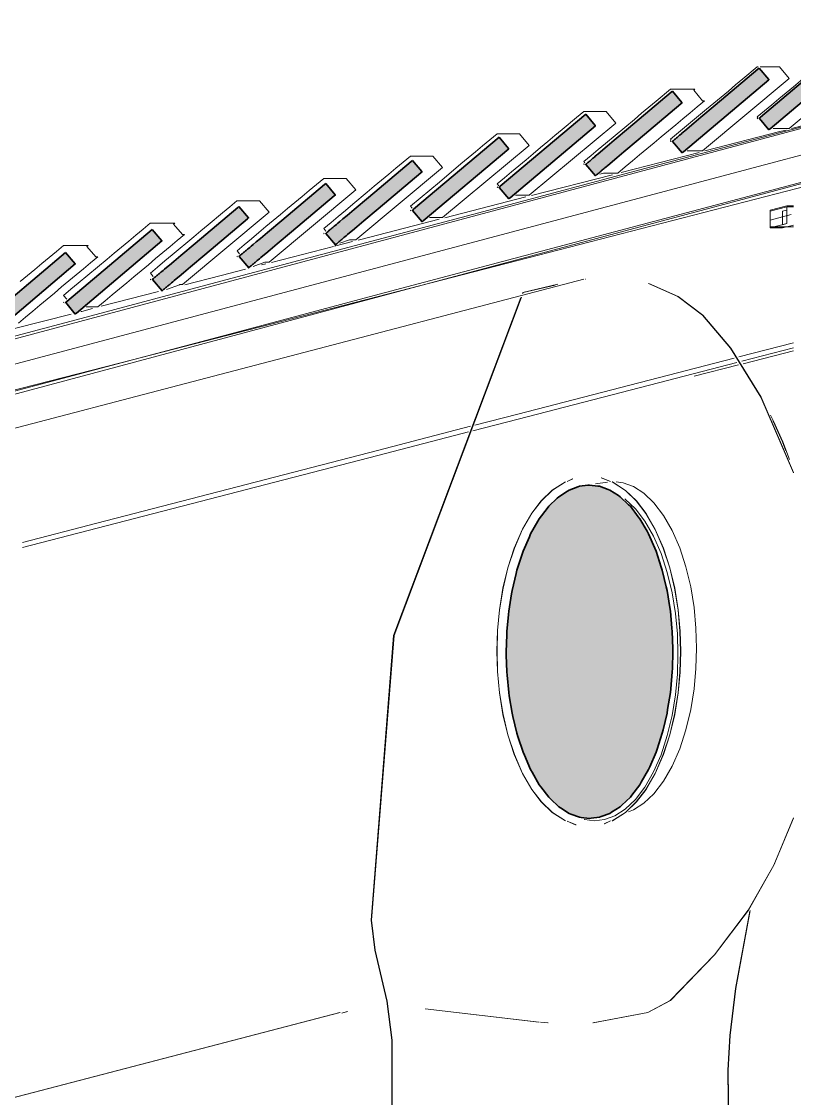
# Model space of a CAD drawing. Header units: millimetres. Extents: x 0 to 135734, y 0 to 59400.
# Drawn here: x 38122 to 39049, y 32858 to 34150 of the extents above; entities that cross this region are included whole.
import ezdxf

# ---------------------------------------------------------------- set-up
doc = ezdxf.new("R2010")
doc.units = ezdxf.units.MM
for name, color, linetype, lineweight in [('01_切断（構造・壁）', 7, 'Continuous', 35), ('03_切断（ガラス）', 5, 'Continuous', 13), ('10_見えがかり', 7, 'Continuous', 13), ('12_見えがかり（ガラス）', 5, 'Continuous', 9)]:
    doc.layers.add(name, color=color, linetype=linetype, lineweight=lineweight)

msp = doc.modelspace()

# ---------------------------------------------------------------- hatches: boundary and pattern name
at = {"layer": '01_切断（構造・壁）'}
for points in [[(39111.1, 34121.3), (39122.5, 34107.7), (39122.7, 34107.5), (39020.2, 34021.1), (39019.5, 34020.5), (39019.4, 34020.5), (39019.3, 34020.4), (39019.3, 34020.4), (39019.2, 34020.3), (39019.2, 34020.3), (39019.1, 34020.2), (39019, 34020.2), (39019, 34020.1), (39018.9, 34020.1), (39018.9, 34020), (39018.8, 34020), (39018.7, 34019.9), (39007.3, 34033.5), (39007.1, 34033.7), (39007.2, 34033.7), (39007.3, 34033.8), (39007.3, 34033.8), (39007.4, 34033.9), (39007.4, 34033.9), (39007.5, 34034), (39007.6, 34034), (39007.6, 34034.1), (39007.7, 34034.1), (39007.7, 34034.2), (39007.8, 34034.2), (39007.9, 34034.3), (39008.6, 34034.9)], [(39007.1, 34093.7), (39018.5, 34080.1), (39018.7, 34079.9), (38916.2, 33993.5), (38915.5, 33992.9), (38915.4, 33992.8), (38915.3, 33992.8), (38915.3, 33992.7), (38915.2, 33992.7), (38915.2, 33992.6), (38915.1, 33992.6), (38915, 33992.5), (38915, 33992.5), (38914.9, 33992.4), (38914.9, 33992.4), (38914.8, 33992.3), (38914.7, 33992.3), (38903.3, 34005.9), (38903.1, 34006.1), (38903.9, 34006.7), (38904.7, 34007.4), (38905.5, 34008), (38906.3, 34008.7), (38907, 34009.3), (38907.8, 34010), (38908.6, 34010.6), (38909.4, 34011.3), (38910.1, 34011.9), (38910.9, 34012.6), (38911.7, 34013.3), (38912.5, 34013.9), (38913.4, 34014.7), (38914.5, 34015.7), (38916, 34016.9), (38917.8, 34018.4), (38920.2, 34020.5), (38923.7, 34023.3), (38928.8, 34027.7), (38937.3, 34034.9), (38954.4, 34049.3), (39005.6, 34092.5)], [(38903.1, 34066), (38914.5, 34052.5), (38914.7, 34052.3), (38913.3, 34051.1), (38862, 34007.9), (38844.9, 33993.5), (38836.4, 33986.3), (38831.3, 33981.9), (38827.8, 33979.1), (38825.4, 33977), (38823.6, 33975.5), (38822.1, 33974.3), (38821, 33973.3), (38820.1, 33972.5), (38819.3, 33971.9), (38818.5, 33971.2), (38817.7, 33970.5), (38817, 33969.9), (38816.2, 33969.2), (38815.4, 33968.6), (38814.6, 33967.9), (38813.9, 33967.3), (38813.1, 33966.6), (38812.3, 33966), (38811.5, 33965.3), (38810.8, 33964.7), (38799.3, 33978.2), (38799.1, 33978.4), (38799.9, 33979.1), (38800.7, 33979.7), (38801.5, 33980.4), (38802.3, 33981), (38803, 33981.7), (38803.8, 33982.3), (38804.6, 33983), (38805.4, 33983.7), (38806.1, 33984.3), (38806.9, 33985), (38807.7, 33985.6), (38808.5, 33986.3), (38809.4, 33987.1), (38810.5, 33988), (38812, 33989.2), (38813.8, 33990.8), (38816.2, 33992.8), (38819.7, 33995.7), (38824.8, 34000), (38833.3, 34007.2), (38850.4, 34021.6), (38901.6, 34064.8)], [(38799.1, 34038.4), (38810.5, 34024.8), (38810.7, 34024.6), (38708.2, 33938.2), (38707.5, 33937.6), (38707.4, 33937.6), (38707.3, 33937.5), (38707.3, 33937.5), (38707.2, 33937.4), (38707.2, 33937.4), (38707.1, 33937.3), (38707, 33937.3), (38707, 33937.2), (38706.9, 33937.2), (38706.9, 33937.1), (38706.8, 33937.1), (38706.8, 33937), (38695.3, 33950.6), (38695.1, 33950.8), (38695.2, 33950.8), (38695.3, 33950.9), (38695.3, 33950.9), (38695.4, 33951), (38695.4, 33951), (38695.5, 33951.1), (38695.6, 33951.1), (38695.6, 33951.2), (38695.7, 33951.2), (38695.7, 33951.3), (38695.8, 33951.3), (38695.9, 33951.4), (38696.6, 33952)], [(38695.1, 34010.8), (38706.5, 33997.2), (38706.7, 33997), (38604.2, 33910.6), (38603.5, 33910), (38603.4, 33909.9), (38603.3, 33909.9), (38603.3, 33909.8), (38603.2, 33909.8), (38603.2, 33909.7), (38603.1, 33909.7), (38603, 33909.6), (38603, 33909.6), (38602.9, 33909.5), (38602.9, 33909.5), (38602.8, 33909.4), (38602.8, 33909.4), (38591.3, 33923), (38591.2, 33923.1), (38591.2, 33923.2), (38591.3, 33923.2), (38591.3, 33923.3), (38591.4, 33923.3), (38591.4, 33923.4), (38591.5, 33923.4), (38591.6, 33923.5), (38591.6, 33923.5), (38591.7, 33923.6), (38591.7, 33923.6), (38591.8, 33923.7), (38591.9, 33923.8), (38592.6, 33924.4)], [(38591.1, 33983.1), (38602.5, 33969.6), (38602.7, 33969.4), (38601.3, 33968.2), (38550, 33925), (38532.9, 33910.6), (38524.4, 33903.4), (38519.3, 33899), (38515.8, 33896.2), (38513.4, 33894.1), (38511.6, 33892.6), (38510.2, 33891.4), (38509, 33890.4), (38508.1, 33889.6), (38507.3, 33889), (38506.5, 33888.3), (38505.7, 33887.6), (38505, 33887), (38504.2, 33886.3), (38503.4, 33885.7), (38502.6, 33885), (38501.9, 33884.4), (38501.1, 33883.7), (38500.3, 33883.1), (38499.5, 33882.4), (38498.8, 33881.7), (38487.3, 33895.3), (38487.2, 33895.5), (38487.9, 33896.2), (38488.7, 33896.8), (38489.5, 33897.5), (38490.3, 33898.1), (38491, 33898.8), (38491.8, 33899.4), (38492.6, 33900.1), (38493.4, 33900.7), (38494.1, 33901.4), (38494.9, 33902.1), (38495.7, 33902.7), (38496.5, 33903.4), (38497.4, 33904.2), (38498.5, 33905.1), (38500, 33906.3), (38501.8, 33907.9), (38504.2, 33909.9), (38507.7, 33912.8), (38512.8, 33917.1), (38521.3, 33924.3), (38538.4, 33938.7), (38589.6, 33981.9)], [(38487.1, 33955.5), (38498.5, 33941.9), (38498.7, 33941.7), (38497.3, 33940.5), (38446, 33897.3), (38428.9, 33882.9), (38420.4, 33875.7), (38415.3, 33871.4), (38411.8, 33868.5), (38409.4, 33866.5), (38407.6, 33864.9), (38406.2, 33863.7), (38405, 33862.8), (38404.1, 33862), (38403.3, 33861.3), (38402.5, 33860.7), (38401.7, 33860), (38401, 33859.4), (38400.2, 33858.7), (38399.4, 33858), (38398.6, 33857.4), (38397.9, 33856.7), (38397.1, 33856.1), (38396.3, 33855.4), (38395.5, 33854.8), (38394.8, 33854.1), (38383.3, 33867.7), (38383.2, 33867.9), (38383.9, 33868.5), (38384.7, 33869.2), (38385.5, 33869.8), (38386.3, 33870.5), (38387, 33871.1), (38387.8, 33871.8), (38388.6, 33872.5), (38389.4, 33873.1), (38390.1, 33873.8), (38390.9, 33874.4), (38391.7, 33875.1), (38392.5, 33875.7), (38393.4, 33876.5), (38394.5, 33877.5), (38396, 33878.7), (38397.8, 33880.2), (38400.2, 33882.3), (38403.7, 33885.2), (38408.8, 33889.5), (38417.3, 33896.7), (38434.4, 33911.1), (38485.6, 33954.3)], [(38383.1, 33927.9), (38394.5, 33914.3), (38394.7, 33914.1), (38393.3, 33912.9), (38342, 33869.7), (38324.9, 33855.3), (38316.4, 33848.1), (38311.3, 33843.8), (38307.8, 33840.9), (38305.4, 33838.8), (38303.6, 33837.3), (38302.2, 33836.1), (38301, 33835.1), (38300.1, 33834.3), (38299.3, 33833.7), (38298.5, 33833), (38297.8, 33832.4), (38297, 33831.7), (38296.2, 33831.1), (38295.4, 33830.4), (38294.6, 33829.8), (38293.9, 33829.1), (38293.1, 33828.4), (38292.3, 33827.8), (38291.5, 33827.1), (38290.8, 33826.5), (38279.3, 33840.1), (38279.2, 33840.2), (38279.9, 33840.9), (38280.7, 33841.5), (38281.5, 33842.2), (38282.3, 33842.9), (38283, 33843.5), (38283.8, 33844.2), (38284.6, 33844.8), (38285.4, 33845.5), (38286.1, 33846.1), (38286.9, 33846.8), (38287.7, 33847.4), (38288.5, 33848.1), (38289.4, 33848.9), (38290.5, 33849.8), (38292, 33851), (38293.8, 33852.6), (38296.2, 33854.6), (38299.7, 33857.5), (38304.8, 33861.8), (38313.3, 33869.1), (38330.4, 33883.5), (38381.6, 33926.6)], [(38279.1, 33900.2), (38290.5, 33886.6), (38290.7, 33886.5), (38188.2, 33800), (38187.5, 33799.4), (38187.4, 33799.4), (38187.3, 33799.3), (38187.3, 33799.3), (38187.2, 33799.2), (38187.2, 33799.2), (38187.1, 33799.1), (38187.1, 33799.1), (38187, 33799), (38186.9, 33799), (38186.9, 33798.9), (38186.8, 33798.9), (38186.8, 33798.8), (38175.3, 33812.4), (38175.2, 33812.6), (38175.2, 33812.7), (38175.3, 33812.7), (38175.3, 33812.8), (38175.4, 33812.8), (38175.5, 33812.9), (38175.5, 33812.9), (38175.6, 33813), (38175.6, 33813), (38175.7, 33813.1), (38175.8, 33813.1), (38175.8, 33813.2), (38175.9, 33813.2), (38176.6, 33813.8)], [(38175.1, 33872.6), (38186.5, 33859), (38186.7, 33858.8), (38084.2, 33772.4), (38083.5, 33771.8), (38083.4, 33771.8), (38083.3, 33771.7), (38083.3, 33771.7), (38083.2, 33771.6), (38083.2, 33771.6), (38083.1, 33771.5), (38083.1, 33771.5), (38083, 33771.4), (38082.9, 33771.4), (38082.9, 33771.3), (38082.8, 33771.3), (38082.8, 33771.2), (38071.3, 33784.8), (38071.2, 33785), (38071.2, 33785), (38071.3, 33785.1), (38071.3, 33785.1), (38071.4, 33785.2), (38071.5, 33785.2), (38071.5, 33785.3), (38071.6, 33785.3), (38071.6, 33785.4), (38071.7, 33785.4), (38071.8, 33785.5), (38071.8, 33785.5), (38071.9, 33785.6), (38072.6, 33786.2)], [(38902.9, 33417.7), (38903.5, 33397.6), (38903.7, 33393.6), (38903, 33373.6), (38902.9, 33369.6), (38901, 33348.9), (38900.6, 33344.8), (38897.3, 33324.1), (38896.6, 33320), (38891.8, 33299.9), (38890.9, 33295.8), (38884.7, 33276.8), (38883.4, 33273), (38875.9, 33255.7), (38874.4, 33252.2), (38865.7, 33237.1), (38864, 33234.1), (38854.5, 33221.7), (38852.6, 33219.2), (38842.5, 33209.6), (38840.5, 33207.7), (38830.1, 33201), (38828.1, 33199.7), (38817.7, 33195.9), (38815.7, 33195.1), (38805.7, 33193.9), (38803.7, 33193.6), (38793.6, 33194.8), (38791.6, 33195.1), (38781.3, 33198.9), (38779.2, 33199.7), (38768.9, 33206.3), (38766.8, 33207.7), (38756.8, 33217.3), (38754.7, 33219.2), (38745.2, 33231.6), (38743.3, 33234.1), (38734.7, 33249.2), (38732.9, 33252.2), (38725.4, 33269.5), (38723.9, 33273), (38717.7, 33292), (38716.4, 33295.8), (38711.6, 33316), (38710.7, 33320), (38707.3, 33340.7), (38706.7, 33344.8), (38704.8, 33365.4), (38704.4, 33369.6), (38703.8, 33389.6), (38703.7, 33393.6), (38704.3, 33413.7), (38704.4, 33417.7), (38706.3, 33438.3), (38706.7, 33442.4), (38710, 33463.1), (38710.7, 33467.2), (38715.5, 33487.4), (38716.4, 33491.4), (38722.6, 33510.5), (38723.9, 33514.3), (38731.4, 33531.6), (38732.9, 33535.1), (38741.6, 33550.1), (38743.3, 33553.1), (38752.8, 33565.6), (38754.7, 33568.1), (38764.8, 33577.7), (38766.8, 33579.6), (38777.2, 33586.3), (38779.2, 33587.6), (38789.6, 33591.4), (38791.6, 33592.2), (38801.6, 33593.4), (38803.7, 33593.6), (38813.7, 33592.4), (38815.7, 33592.2), (38826, 33588.3), (38828.1, 33587.6), (38838.4, 33580.9), (38840.5, 33579.6), (38850.5, 33570), (38852.6, 33568.1), (38862.1, 33555.6), (38864, 33553.1), (38872.6, 33538.1), (38874.4, 33535.1), (38881.9, 33517.7), (38883.4, 33514.3), (38889.6, 33495.2), (38890.9, 33491.4), (38895.7, 33471.3), (38896.6, 33467.2), (38900, 33446.6), (38900.6, 33442.4), (38902.5, 33421.8)]]:
    msp.add_hatch(color=7, dxfattribs=at).paths.add_polyline_path(points)

# ---------------------------------------------------------------- linework, layer by layer
for points in [[(39122.7, 34107.5), (39020.2, 34021.1), (39019.5, 34020.5), (39019.4, 34020.5), (39019.3, 34020.4), (39019.3, 34020.4), (39019.2, 34020.3), (39019.2, 34020.3), (39019.1, 34020.2), (39019, 34020.2), (39019, 34020.1), (39018.9, 34020.1), (39018.9, 34020), (39018.8, 34020), (39018.7, 34019.9), (39007.3, 34033.5), (39007.1, 34033.7), (39007.2, 34033.7), (39007.3, 34033.8), (39007.3, 34033.8), (39007.4, 34033.9), (39007.4, 34033.9), (39007.5, 34034), (39007.6, 34034), (39007.6, 34034.1), (39007.7, 34034.1), (39007.7, 34034.2), (39007.8, 34034.2), (39007.9, 34034.3), (39008.6, 34034.9), (39111.1, 34121.3)], [(39007.1, 34093.7), (39018.5, 34080.1), (39018.7, 34079.9), (38916.2, 33993.5), (38915.5, 33992.9), (38915.4, 33992.8), (38915.3, 33992.8), (38915.3, 33992.7), (38915.2, 33992.7), (38915.2, 33992.6), (38915.1, 33992.6), (38915, 33992.5), (38915, 33992.5), (38914.9, 33992.4), (38914.9, 33992.4), (38914.8, 33992.3), (38914.7, 33992.3), (38903.3, 34005.9), (38903.1, 34006.1), (38903.9, 34006.7), (38904.7, 34007.4), (38905.5, 34008), (38906.3, 34008.7), (38907, 34009.3), (38907.8, 34010), (38908.6, 34010.6), (38909.4, 34011.3), (38910.1, 34011.9), (38910.9, 34012.6), (38911.7, 34013.3), (38912.5, 34013.9), (38913.4, 34014.7), (38914.5, 34015.7), (38916, 34016.9), (38917.8, 34018.4), (38920.2, 34020.5), (38923.7, 34023.3), (38928.8, 34027.7), (38937.3, 34034.9), (38954.4, 34049.3), (39005.6, 34092.5), (39007.1, 34093.7)], [(38903.1, 34066), (38914.5, 34052.5), (38914.7, 34052.3), (38913.3, 34051.1), (38862, 34007.9), (38844.9, 33993.5), (38836.4, 33986.3), (38831.3, 33981.9), (38827.8, 33979.1), (38825.4, 33977), (38823.6, 33975.5), (38822.1, 33974.3), (38821, 33973.3), (38820.1, 33972.5), (38819.3, 33971.9), (38818.5, 33971.2), (38817.7, 33970.5), (38817, 33969.9), (38816.2, 33969.2), (38815.4, 33968.6), (38814.6, 33967.9), (38813.9, 33967.3), (38813.1, 33966.6), (38812.3, 33966), (38811.5, 33965.3), (38810.8, 33964.7), (38799.3, 33978.2), (38799.1, 33978.4), (38799.9, 33979.1), (38800.7, 33979.7), (38801.5, 33980.4), (38802.3, 33981), (38803, 33981.7), (38803.8, 33982.3), (38804.6, 33983), (38805.4, 33983.7), (38806.1, 33984.3), (38806.9, 33985), (38807.7, 33985.6), (38808.5, 33986.3), (38809.4, 33987.1), (38810.5, 33988), (38812, 33989.2), (38813.8, 33990.8), (38816.2, 33992.8), (38819.7, 33995.7), (38824.8, 34000), (38833.3, 34007.2), (38850.4, 34021.6), (38901.6, 34064.8), (38903.1, 34066)], [(38799.1, 34038.4), (38810.5, 34024.8), (38810.7, 34024.6), (38708.2, 33938.2), (38707.5, 33937.6), (38707.4, 33937.6), (38707.3, 33937.5), (38707.3, 33937.5), (38707.2, 33937.4), (38707.2, 33937.4), (38707.1, 33937.3), (38707, 33937.3), (38707, 33937.2), (38706.9, 33937.2), (38706.9, 33937.1), (38706.8, 33937.1), (38706.8, 33937), (38695.3, 33950.6), (38695.1, 33950.8), (38695.2, 33950.8), (38695.3, 33950.9), (38695.3, 33950.9), (38695.4, 33951), (38695.4, 33951), (38695.5, 33951.1), (38695.6, 33951.1), (38695.6, 33951.2), (38695.7, 33951.2), (38695.7, 33951.3), (38695.8, 33951.3), (38695.9, 33951.4), (38696.6, 33952), (38799.1, 34038.4)], [(38695.1, 34010.8), (38706.5, 33997.2), (38706.7, 33997), (38604.2, 33910.6), (38603.5, 33910), (38603.4, 33909.9), (38603.3, 33909.9), (38603.3, 33909.8), (38603.2, 33909.8), (38603.2, 33909.7), (38603.1, 33909.7), (38603, 33909.6), (38603, 33909.6), (38602.9, 33909.5), (38602.9, 33909.5), (38602.8, 33909.4), (38602.8, 33909.4), (38591.3, 33923), (38591.2, 33923.1), (38591.2, 33923.2), (38591.3, 33923.2), (38591.3, 33923.3), (38591.4, 33923.3), (38591.4, 33923.4), (38591.5, 33923.4), (38591.6, 33923.5), (38591.6, 33923.5), (38591.7, 33923.6), (38591.7, 33923.6), (38591.8, 33923.7), (38591.9, 33923.8), (38592.6, 33924.4), (38695.1, 34010.8)], [(38591.1, 33983.1), (38602.5, 33969.6), (38602.7, 33969.4), (38601.3, 33968.2), (38550, 33925), (38532.9, 33910.6), (38524.4, 33903.4), (38519.3, 33899), (38515.8, 33896.2), (38513.4, 33894.1), (38511.6, 33892.6), (38510.2, 33891.4), (38509, 33890.4), (38508.1, 33889.6), (38507.3, 33889), (38506.5, 33888.3), (38505.7, 33887.6), (38505, 33887), (38504.2, 33886.3), (38503.4, 33885.7), (38502.6, 33885), (38501.9, 33884.4), (38501.1, 33883.7), (38500.3, 33883.1), (38499.5, 33882.4), (38498.8, 33881.7), (38487.3, 33895.3), (38487.2, 33895.5), (38487.9, 33896.2), (38488.7, 33896.8), (38489.5, 33897.5), (38490.3, 33898.1), (38491, 33898.8), (38491.8, 33899.4), (38492.6, 33900.1), (38493.4, 33900.7), (38494.1, 33901.4), (38494.9, 33902.1), (38495.7, 33902.7), (38496.5, 33903.4), (38497.4, 33904.2), (38498.5, 33905.1), (38500, 33906.3), (38501.8, 33907.9), (38504.2, 33909.9), (38507.7, 33912.8), (38512.8, 33917.1), (38521.3, 33924.3), (38538.4, 33938.7), (38589.6, 33981.9), (38591.1, 33983.1)], [(38487.1, 33955.5), (38498.5, 33941.9), (38498.7, 33941.7), (38497.3, 33940.5), (38446, 33897.3), (38428.9, 33882.9), (38420.4, 33875.7), (38415.3, 33871.4), (38411.8, 33868.5), (38409.4, 33866.5), (38407.6, 33864.9), (38406.2, 33863.7), (38405, 33862.8), (38404.1, 33862), (38403.3, 33861.3), (38402.5, 33860.7), (38401.7, 33860), (38401, 33859.4), (38400.2, 33858.7), (38399.4, 33858), (38398.6, 33857.4), (38397.9, 33856.7), (38397.1, 33856.1), (38396.3, 33855.4), (38395.5, 33854.8), (38394.8, 33854.1), (38383.3, 33867.7), (38383.2, 33867.9), (38383.9, 33868.5), (38384.7, 33869.2), (38385.5, 33869.8), (38386.3, 33870.5), (38387, 33871.1), (38387.8, 33871.8), (38388.6, 33872.5), (38389.4, 33873.1), (38390.1, 33873.8), (38390.9, 33874.4), (38391.7, 33875.1), (38392.5, 33875.7), (38393.4, 33876.5), (38394.5, 33877.5), (38396, 33878.7), (38397.8, 33880.2), (38400.2, 33882.3), (38403.7, 33885.2), (38408.8, 33889.5), (38417.3, 33896.7), (38434.4, 33911.1), (38485.6, 33954.3), (38487.1, 33955.5)], [(38383.1, 33927.9), (38394.5, 33914.3), (38394.7, 33914.1), (38393.3, 33912.9), (38342, 33869.7), (38324.9, 33855.3), (38316.4, 33848.1), (38311.3, 33843.8), (38307.8, 33840.9), (38305.4, 33838.8), (38303.6, 33837.3), (38302.2, 33836.1), (38301, 33835.1), (38300.1, 33834.3), (38299.3, 33833.7), (38298.5, 33833), (38297.8, 33832.4), (38297, 33831.7), (38296.2, 33831.1), (38295.4, 33830.4), (38294.6, 33829.8), (38293.9, 33829.1), (38293.1, 33828.4), (38292.3, 33827.8), (38291.5, 33827.1), (38290.8, 33826.5), (38279.3, 33840.1), (38279.2, 33840.2), (38279.9, 33840.9), (38280.7, 33841.5), (38281.5, 33842.2), (38282.3, 33842.9), (38283, 33843.5), (38283.8, 33844.2), (38284.6, 33844.8), (38285.4, 33845.5), (38286.1, 33846.1), (38286.9, 33846.8), (38287.7, 33847.4), (38288.5, 33848.1), (38289.4, 33848.9), (38290.5, 33849.8), (38292, 33851), (38293.8, 33852.6), (38296.2, 33854.6), (38299.7, 33857.5), (38304.8, 33861.8), (38313.3, 33869.1), (38330.4, 33883.5), (38381.6, 33926.6), (38383.1, 33927.9)], [(38279.1, 33900.2), (38290.5, 33886.6), (38290.7, 33886.5), (38188.2, 33800), (38187.5, 33799.4), (38187.4, 33799.4), (38187.3, 33799.3), (38187.3, 33799.3), (38187.2, 33799.2), (38187.2, 33799.2), (38187.1, 33799.1), (38187.1, 33799.1), (38187, 33799), (38186.9, 33799), (38186.9, 33798.9), (38186.8, 33798.9), (38186.8, 33798.8), (38175.3, 33812.4), (38175.2, 33812.6), (38175.2, 33812.7), (38175.3, 33812.7), (38175.3, 33812.8), (38175.4, 33812.8), (38175.5, 33812.9), (38175.5, 33812.9), (38175.6, 33813), (38175.6, 33813), (38175.7, 33813.1), (38175.8, 33813.1), (38175.8, 33813.2), (38175.9, 33813.2), (38176.6, 33813.8), (38279.1, 33900.2)], [(38072.6, 33786.2), (38175.1, 33872.6)], [(38175.1, 33872.6), (38186.5, 33859), (38186.7, 33858.8), (38084.2, 33772.4)], [(38902.9, 33417.7), (38903.5, 33397.6), (38903.7, 33393.6), (38903, 33373.6), (38902.9, 33369.6), (38901, 33348.9), (38900.6, 33344.8), (38897.3, 33324.1), (38896.6, 33320), (38891.8, 33299.9), (38890.9, 33295.8), (38884.7, 33276.8), (38883.4, 33273), (38875.9, 33255.7), (38874.4, 33252.2), (38865.7, 33237.1), (38864, 33234.1), (38854.5, 33221.7), (38852.6, 33219.2), (38842.5, 33209.6), (38840.5, 33207.7), (38830.1, 33201), (38828.1, 33199.7), (38817.7, 33195.9), (38815.7, 33195.1), (38805.7, 33193.9), (38803.7, 33193.6), (38793.6, 33194.8), (38791.6, 33195.1), (38781.3, 33198.9), (38779.2, 33199.7), (38768.9, 33206.3), (38766.8, 33207.7), (38756.8, 33217.3), (38754.7, 33219.2), (38745.2, 33231.6), (38743.3, 33234.1), (38734.7, 33249.2), (38732.9, 33252.2), (38725.4, 33269.5), (38723.9, 33273), (38717.7, 33292), (38716.4, 33295.8), (38711.6, 33316), (38710.7, 33320), (38707.3, 33340.7), (38706.7, 33344.8), (38704.8, 33365.4), (38704.4, 33369.6), (38703.8, 33389.6), (38703.7, 33393.6), (38704.3, 33413.7), (38704.4, 33417.7), (38706.3, 33438.3), (38706.7, 33442.4), (38710, 33463.1), (38710.7, 33467.2), (38715.5, 33487.4), (38716.4, 33491.4), (38722.6, 33510.5), (38723.9, 33514.3), (38731.4, 33531.6), (38732.9, 33535.1), (38741.6, 33550.1), (38743.3, 33553.1), (38752.8, 33565.6), (38754.7, 33568.1), (38764.8, 33577.7), (38766.8, 33579.6), (38777.2, 33586.3), (38779.2, 33587.6), (38789.6, 33591.4), (38791.6, 33592.2), (38801.6, 33593.4), (38803.7, 33593.6), (38813.7, 33592.4), (38815.7, 33592.2), (38826, 33588.3), (38828.1, 33587.6), (38838.4, 33580.9), (38840.5, 33579.6), (38850.5, 33570), (38852.6, 33568.1), (38862.1, 33555.6), (38864, 33553.1), (38872.6, 33538.1), (38874.4, 33535.1), (38881.9, 33517.7), (38883.4, 33514.3), (38889.6, 33495.2), (38890.9, 33491.4), (38895.7, 33471.3), (38896.6, 33467.2), (38900, 33446.6), (38900.6, 33442.4), (38902.5, 33421.8), (38902.9, 33417.7)]]:
    msp.add_lwpolyline(points, dxfattribs=at)
at = {"layer": '03_切断（ガラス）'}
for points in [[(39544.6, 34118.8), (37534.6, 33584.7)], [(39045.3, 33918), (39020.3, 33911.3)]]:
    msp.add_lwpolyline(points, dxfattribs=at)
at = {"layer": '10_見えがかり'}
for points in [[(39005.5, 34034.4), (39004.8, 34035.3), (39022.1, 34049.7), (39030.8, 34057), (39039.5, 34064.2), (39048.1, 34071.4), (39056.8, 34078.7), (39065.4, 34085.9), (39074.1, 34093.1), (39082.8, 34100.3), (39091.4, 34107.6), (39100.1, 34114.8), (39108.7, 34122), (39108.8, 34122)], [(39113.1, 34122), (39113.6, 34122), (39116.1, 34122), (39118.5, 34122), (39120.9, 34122), (39123.4, 34122), (39125.8, 34122), (39128.3, 34122), (39133.1, 34122), (39135.6, 34122), (39147.1, 34108.2), (39043.2, 34021.5), (39040.8, 34021.5), (39039.5, 34021.5), (39038.3, 34021.5), (39035.9, 34021.5), (39033.4, 34021.5), (39028.6, 34021.5), (39027.3, 34021.5), (39026.1, 34021.5), (39023.7, 34021.5)], [(38901.7, 34007.4), (38900.8, 34008.5), (38944.1, 34044.7), (38952.8, 34051.9), (38961.4, 34059.1), (38970.1, 34066.3), (38978.8, 34073.6), (38987.4, 34080.8), (39004.7, 34095.3), (39005.9, 34095.3)], [(39008.3, 34095.3), (39009.6, 34095.3), (39012.1, 34095.3), (39014.5, 34095.3), (39016.9, 34095.3), (39019.4, 34095.3), (39021.8, 34095.3), (39024.3, 34095.3), (39029.2, 34095.3), (39031.6, 34095.3), (39043.1, 34081.4), (38939.2, 33994.7), (38939.2, 33994.7), (38937.3, 33994.7), (38936.8, 33994.7), (38934.3, 33994.7)], [(38798.1, 33980.2), (38796.8, 33981.7), (38805.5, 33989), (38814.1, 33996.2), (38822.8, 34003.4), (38857.4, 34032.3), (38866.1, 34039.6), (38874.8, 34046.8), (38883.4, 34054), (38900.7, 34068.5), (38905.6, 34068.5), (38913, 34068.5), (38915.4, 34068.5), (38919.9, 34068.5), (38922.7, 34068.5), (38925.2, 34068.5), (38927.6, 34068.5), (38930.1, 34068.5), (38928.6, 34067.3), (38939.2, 34054.7), (38941.6, 34054.7), (38932.9, 34047.5), (38924.3, 34040.2), (38915.6, 34033), (38907, 34025.8), (38898.3, 34018.5), (38889.6, 34011.3), (38881, 34004.1), (38872.3, 33996.8), (38863.7, 33989.6), (38855, 33982.4), (38846.3, 33975.2), (38837.7, 33967.9), (38833.2, 33967.9), (38831.5, 33967.9), (38830.4, 33967.9), (38827.9, 33967.9), (38825.5, 33967.9)], [(38694.7, 33952.7), (38692.8, 33955), (38701.5, 33962.2), (38710.1, 33969.4), (38727.5, 33983.9), (38736.1, 33991.1), (38744.8, 33998.4), (38753.4, 34005.6), (38762.1, 34012.8), (38770.8, 34020), (38788.1, 34034.5), (38796.7, 34041.7), (38799.2, 34041.7), (38801.6, 34041.7), (38804.1, 34041.7), (38806.5, 34041.7), (38809, 34041.7), (38811.4, 34041.7), (38813.8, 34041.7), (38816.3, 34041.7), (38818.7, 34041.7), (38821.2, 34041.7), (38823.6, 34041.7), (38835.2, 34027.9), (38731.3, 33941.2), (38728.8, 33941.2), (38726.4, 33941.2), (38723.9, 33941.2), (38721.5, 33941.2), (38719, 33941.2), (38716.6, 33941.2), (38714.8, 33941.2)], [(39005.4, 34032.9), (39004.7, 34033.7), (39005.5, 34034.3)], [(38591, 33925.6), (38588.8, 33928.2), (38623.5, 33957.1), (38649.4, 33978.8), (38658.1, 33986), (38666.8, 33993.3), (38675.4, 34000.5), (38692.7, 34015), (38697.6, 34015), (38700.1, 34015), (38702.5, 34015), (38705, 34015), (38707.4, 34015), (38709.9, 34015), (38712.3, 34015), (38714.8, 34015), (38717.2, 34015), (38719.6, 34015), (38731.2, 34001.1), (38627.3, 33914.4), (38624.8, 33914.4), (38622.4, 33914.4), (38619.9, 33914.4), (38617.5, 33914.4), (38615, 33914.4), (38612.6, 33914.4), (38611.8, 33914.4)], [(38901.2, 34005.4), (38900.7, 34006.1), (38901.2, 34006.4)], [(38934.3, 33994.7), (38931.9, 33994.7), (38930.7, 33994.7), (38929.5, 33994.7), (38928.2, 33994.7), (38927, 33994.7), (38924.6, 33994.7), (38923.3, 33994.7), (38922.1, 33994.7), (38920.7, 33994.7)], [(38487.4, 33898.3), (38484.8, 33901.4), (38493.5, 33908.7), (38502.1, 33915.9), (38510.8, 33923.1), (38519.5, 33930.4), (38536.8, 33944.8), (38545.4, 33952), (38554.1, 33959.3), (38562.8, 33966.5), (38571.4, 33973.7), (38580.1, 33981), (38588.7, 33988.2), (38591.2, 33988.2), (38593.6, 33988.2), (38596.1, 33988.2), (38598.5, 33988.2), (38601, 33988.2), (38603.4, 33988.2), (38605.9, 33988.2), (38608.3, 33988.2), (38610.8, 33988.2), (38613.2, 33988.2), (38615.7, 33988.2), (38627.2, 33974.4), (38523.3, 33887.6), (38520.8, 33887.6), (38518.4, 33887.6), (38515.9, 33887.6), (38515.6, 33887.6)], [(38797.3, 33977.8), (38796.7, 33978.4), (38797.2, 33978.8)], [(38825.5, 33967.9), (38823, 33967.9), (38820.6, 33967.9), (38820.2, 33967.9), (38816, 33966.5)], [(38383.8, 33871.1), (38380.8, 33874.7), (38389.5, 33881.9), (38398.1, 33889.1), (38406.8, 33896.4), (38415.5, 33903.6), (38424.1, 33910.8), (38432.8, 33918.1), (38441.4, 33925.3), (38450.1, 33932.5), (38458.8, 33939.7), (38467.4, 33947), (38476.1, 33954.2), (38484.7, 33961.4), (38489.6, 33961.4), (38492.1, 33961.4), (38494.5, 33961.4), (38497, 33961.4), (38499.4, 33961.4), (38501.9, 33961.4), (38504.3, 33961.4), (38506.8, 33961.4), (38511.7, 33961.4), (38523.2, 33947.6), (38419.3, 33860.9), (38416.8, 33860.9), (38414.4, 33860.9), (38414.1, 33860.9), (38400, 33855.9)], [(38693.4, 33950), (38692.7, 33950.8), (38693.5, 33951.4)], [(38280.3, 33843.8), (38276.8, 33847.9), (38285.5, 33855.1), (38294.1, 33862.4), (38302.8, 33869.6), (38328.8, 33891.3), (38337.4, 33898.5), (38346.1, 33905.7), (38363.4, 33920.2), (38372.1, 33927.4), (38380.7, 33934.7), (38383.2, 33934.7), (38385.6, 33934.7), (38388.1, 33934.7), (38390.5, 33934.7), (38393, 33934.7), (38395.4, 33934.7), (38400.3, 33934.7), (38402.8, 33934.7), (38405.2, 33934.7), (38407.7, 33934.7), (38419.2, 33920.8), (38315.3, 33834.1), (38312.9, 33834.1), (38312.1, 33834.1), (38311.7, 33833.8), (38296, 33828.3)], [(38589.3, 33922.5), (38588.7, 33923.1), (38589.2, 33923.5)], [(38176.7, 33816.5), (38172.8, 33821.1), (38181.5, 33828.4), (38190.1, 33835.6), (38224.8, 33864.5), (38233.4, 33871.7), (38242.1, 33879), (38250.8, 33886.2), (38259.4, 33893.4), (38268.1, 33900.7), (38276.7, 33907.9), (38281.6, 33907.9), (38284.1, 33907.9), (38286.5, 33907.9), (38289, 33907.9), (38291.4, 33907.9), (38293.9, 33907.9), (38296.3, 33907.9), (38298.8, 33907.9), (38301.2, 33907.9), (38303.7, 33907.9), (38306.2, 33907.9), (38304.7, 33906.7), (38315.2, 33894.1), (38317.7, 33894.1), (38309, 33886.9), (38300.4, 33879.6), (38291.7, 33872.4), (38283, 33865.2), (38274.4, 33857.9), (38265.7, 33850.7), (38257.1, 33843.5), (38248.4, 33836.3), (38239.8, 33829), (38231.1, 33821.8), (38222.4, 33814.6), (38213.8, 33807.3), (38211.3, 33807.3), (38208.9, 33807.3), (38206.4, 33807.3), (38204, 33807.3), (38201.5, 33807.3)], [(38485.3, 33894.9), (38484.7, 33895.5), (38485.2, 33895.9)], [(38120.8, 33837.8), (38129.4, 33845), (38138.1, 33852.2), (38146.8, 33859.4), (38155.4, 33866.7), (38164.1, 33873.9), (38172.7, 33881.1), (38175.2, 33881.1), (38177.6, 33881.1), (38180.1, 33881.1), (38182.5, 33881.1), (38185, 33881.1), (38189.9, 33881.1), (38192.4, 33881.1), (38194.8, 33881.1), (38197.3, 33881.1), (38199.7, 33881.1), (38202.2, 33881.1), (38200.7, 33879.9), (38211.2, 33867.3), (38213.7, 33867.3), (38205, 33860.1), (38196.4, 33852.9), (38187.7, 33845.6), (38179.1, 33838.4), (38170.4, 33831.2), (38161.7, 33823.9), (38153.1, 33816.7), (38144.4, 33809.5), (38135.8, 33802.3), (38127.1, 33795), (38118.5, 33787.8)], [(38515.6, 33887.6), (38504, 33883.6)], [(38381.3, 33867.2), (38380.7, 33867.9), (38381.2, 33868.3)], [(37614.9, 33531.2), (38796.7, 33840.5), (38796.9, 33840.5), (37614.9, 33531.2)], [(38277.3, 33839.6), (38276.7, 33840.2), (38277.2, 33840.6)], [(38798.9, 33840.7), (38799.1, 33840.7), (38799.3, 33840.7), (38798.9, 33840.6)], [(38723.1, 33823.3), (38723.6, 33824.7), (38765.6, 33834.4)], [(38762.3, 33833.5), (38724, 33824.7), (38723.5, 33823.4)], [(39048.1, 33608.2), (39009, 33699), (38972.7, 33757.7), (38939.2, 33797.3), (38909.6, 33819.8), (38874.4, 33835.3), (38874.6, 33835.3), (38909.8, 33819.8), (38939.4, 33797.3), (38972.9, 33757.7), (39009.3, 33699), (39048.1, 33608.7)], [(38173.3, 33812), (38172.7, 33812.6), (38173.2, 33813)], [(38541.6, 33071.4), (38568.6, 33413), (38721.3, 33818.7)], [(38721.8, 33818.8), (38569.1, 33413), (38542, 33071.4), (38546.4, 33035.7), (38560.8, 32974.5), (38566.9, 32927.4), (38569.1, 30817.5), (38871.3, 25832)], [(38201.5, 33807.3), (38199.9, 33807.3)], [(38982.5, 33747.3), (39048.1, 33764.3)], [(39048.1, 33758.2), (38986.2, 33742.2)], [(39048.1, 33754.5), (38987.9, 33739.2)], [(38980.3, 33740.7), (38886.4, 33716.3), (38718.1, 33672.7), (38663.7, 33658.7)], [(38666.2, 33665.4), (38717.7, 33678.7), (38886, 33722.3), (38977, 33745.9)], [(38982.1, 33737.7), (38929.2, 33724.3)], [(39020.8, 33677.3), (39024.4, 33670.1), (39035.4, 33645.4), (39043.6, 33624.2)], [(39039.2, 33634.5), (39035, 33645.4), (39024, 33670.1), (39023.4, 33671.2)], [(38123.3, 33524.8), (38212.7, 33547.9), (38381, 33591.5), (38549.3, 33635.1), (38661, 33664.1)], [(38658.5, 33657.3), (38549.7, 33629.1), (38381.4, 33585.5), (38213.1, 33541.9), (38123.3, 33518.7)], [(38695.5, 33344.4), (38693.2, 33369.7), (38692.4, 33394.4), (38693.2, 33419.1), (38695.5, 33443.8), (38699.7, 33470), (38705.5, 33494.2), (38713.2, 33517.9), (38723.1, 33540.5), (38734.2, 33559.7), (38745.6, 33574.6), (38758.7, 33587.3), (38774.6, 33597.4), (38774.8, 33597.4), (38759, 33587.3), (38745.8, 33574.6), (38734.4, 33559.7), (38723.3, 33540.5), (38713.4, 33517.9), (38705.7, 33494.2), (38699.9, 33470), (38695.7, 33443.8), (38693.4, 33419.1), (38692.7, 33394.4), (38693.4, 33369.7), (38695.7, 33344.4), (38699.9, 33318.2), (38705.7, 33294), (38713.4, 33270.3), (38723.3, 33247.7), (38734.4, 33228.5), (38745.8, 33213.6), (38759, 33200.9), (38774.8, 33190.8), (38774.6, 33190.8), (38758.7, 33200.9), (38745.6, 33213.6), (38734.2, 33228.5), (38723.1, 33247.7), (38713.2, 33270.3), (38705.5, 33294), (38699.7, 33318.2), (38695.5, 33344.4)], [(38776.7, 33598), (38783.2, 33601.1), (38783.6, 33601.1), (38776.7, 33597.8)], [(38810.8, 33595.2), (38825.3, 33596.9)], [(38817.5, 33602.3), (38817.9, 33602.3), (38828.8, 33597.8)], [(38828.8, 33597.7), (38817.5, 33602.3)], [(38859.7, 33213.5), (38871.1, 33228.4), (38882.3, 33247.6), (38892.1, 33270.2), (38899.8, 33293.9), (38905.6, 33318.1), (38909.8, 33344.3), (38912.1, 33369), (38912.9, 33393.7), (38912.1, 33418.4), (38909.8, 33443.7), (38905.6, 33469.9), (38899.8, 33494.1), (38892.1, 33517.8), (38882.3, 33540.4), (38871.1, 33559.6), (38859.7, 33574.5), (38846.6, 33587.2), (38830.8, 33597.3), (38831, 33597.3), (38846.8, 33587.2), (38859.9, 33574.5), (38871.4, 33559.6), (38882.5, 33540.4), (38892.4, 33517.8), (38900, 33494.1), (38905.8, 33469.9), (38910, 33443.7), (38912.4, 33418.4), (38913.1, 33393.7), (38912.3, 33369), (38910, 33344.3), (38905.8, 33318.1), (38900, 33293.9), (38892.4, 33270.2), (38882.5, 33247.6), (38871.4, 33228.4), (38859.9, 33213.5), (38846.8, 33200.8), (38831, 33190.7), (38830.8, 33190.7), (38846.6, 33200.8), (38859.7, 33213.5)], [(38835.4, 33597.3), (38844, 33596.3), (38856.4, 33591.7), (38868.8, 33583.7), (38880.9, 33572.2), (38892.3, 33557.2), (38902.7, 33539.1), (38911.8, 33518.4), (38919.2, 33495.5), (38925, 33471.3), (38929, 33446.5), (38931.3, 33421.8), (38932, 33397.7), (38931.3, 33373.6), (38929, 33348.9), (38925, 33324.1), (38919.2, 33299.9), (38911.8, 33277.1), (38902.7, 33256.3), (38892.3, 33238.2), (38880.9, 33223.3), (38868.8, 33211.8), (38856.4, 33203.8), (38850.5, 33201.5)], [(38846, 33577), (38846.5, 33576.7), (38858.6, 33565.2), (38870, 33550.3), (38880.4, 33532.2), (38889.5, 33511.4), (38896.9, 33488.6), (38902.7, 33464.4), (38906.7, 33439.6), (38909, 33414.9), (38909.7, 33390.8), (38909, 33366.7), (38906.7, 33342), (38902.7, 33317.2), (38896.9, 33293), (38889.5, 33270.1), (38880.4, 33249.4), (38870, 33231.3), (38858.6, 33216.3), (38846.5, 33204.8), (38834.1, 33196.8), (38821.7, 33192.2), (38809.7, 33190.8), (38797.7, 33192.2), (38797.3, 33192.4)], [(38807.6, 32948.3), (38873.4, 32960.6), (38900.5, 32975), (38953.4, 33030), (38994, 33083.6), (39024.5, 33137.4), (39048.1, 33194.5)], [(39048.1, 33194), (39024.7, 33137.4), (38994.2, 33083.6), (38953.6, 33030), (38900.7, 32975), (38873.6, 32960.6), (38807.8, 32948.3), (38807.6, 32948.3)], [(38776.7, 33190.5), (38787.4, 33186.1), (38786.9, 33186.1), (38776.7, 33190.3)], [(38828.8, 33190.6), (38821.7, 33187.3), (38821.3, 33187.3), (38828.8, 33190.9)], [(38978.8, 32076), (38969.6, 32891.6), (38971.8, 32933), (38978.8, 32989.4), (38995.7, 33082.2)], [(38996.3, 33083.2), (38979.2, 32989.4), (38972.2, 32933), (38970, 32891.6), (38979.3, 32076)], [(38870.9, 25832), (38568.7, 30817.5), (38566.4, 32927.4), (38560.4, 32974.5), (38545.9, 33035.7), (38541.6, 33071.4)], [(27397.7, 30053.8), (32589.1, 31417.6), (38504.2, 32960.7), (38504.4, 32960.7), (32589.3, 31417.6), (27397.6, 30053.7)], [(38506.3, 32960.1), (38512.9, 32961.8), (38513.1, 32961.8), (38506.3, 32960)], [(38606.4, 32965.2), (38606.6, 32965.2), (38743.1, 32949.2), (38742.9, 32949.2), (38606.4, 32965.2)], [(38744.9, 32949.3), (38753.9, 32948.3), (38753.7, 32948.3), (38744.9, 32949.3)]]:
    msp.add_lwpolyline(points, dxfattribs=at)
at = {"layer": '12_見えがかり（ガラス）'}
for points in [[(37535, 33583.2), (37542.6, 33554.3), (37707.8, 33598.2), (37875.3, 33642.7), (38042.8, 33687.3), (38210.3, 33731.8), (38377.8, 33776.3), (38545.3, 33820.8), (38712.8, 33865.3), (38880.3, 33909.8), (39047.8, 33954.3), (39215.3, 33998.8), (39550.3, 34087.8), (39534.1, 34149.1), (37873.7, 33704.6), (37526.4, 33615.6)], [(38026.4, 33749.1), (38193.9, 33793.6), (38361.4, 33838.1), (38528.9, 33882.6), (38696.4, 33927.1), (38863.9, 33971.6), (39031.4, 34016.2), (39198.9, 34060.7), (39366.4, 34105.2), (39533.9, 34149.7), (39535.1, 34149.7), (39536.3, 34149.7), (39552.8, 34087.8), (37890.1, 33642.7), (37542.8, 33553.7), (37541.6, 33553.7), (37540.3, 33553.7), (37532.7, 33582.6)], [(39466, 34131.6), (39533.9, 34149.7), (39550.3, 34087.8), (39215.3, 33998.8), (39047.8, 33954.3), (38880.3, 33909.8), (38712.8, 33865.3), (38545.3, 33820.8), (38377.8, 33776.3), (38210.3, 33731.8), (38042.8, 33687.3), (37875.3, 33642.7), (37707.8, 33598.2), (37540.3, 33553.7), (37532.7, 33582.6)], [(38026.4, 33749.1), (38193.9, 33793.6), (38361.4, 33838.1), (38528.9, 33882.6), (38696.4, 33927.1), (38863.9, 33971.6), (39031.4, 34016.2), (39144.3, 34046.2)], [(39046, 34021.2), (39142.9, 34046.1)], [(38942, 33994.4), (39031.9, 34017.6), (39039.3, 34019.5)], [(38841.6, 33968.6), (38935.3, 33992.7)], [(39077.2, 33955.6), (38742.3, 33869.4), (38574.8, 33826.3), (38407.3, 33783.1), (38239.9, 33740), (38072.4, 33696.9), (37904.9, 33653.8), (37737.4, 33610.7), (37570, 33567.6), (37567.5, 33567.6), (37565, 33567.6)], [(38734.1, 33940.9), (38831.3, 33965.9)], [(38630.1, 33914.1), (38727.3, 33939.2)], [(39048.1, 33903.5), (39020.3, 33903.5), (39020.3, 33923.5), (39040.3, 33928.6), (39048.1, 33928.6)], [(39035, 33902), (39020.3, 33902), (39020.3, 33922), (39040.3, 33927.3), (39048.1, 33927.3)], [(39040.3, 33907.3), (39020.3, 33902), (39020.3, 33922), (39040.3, 33927.3), (39040.3, 33907.3)], [(39035, 33905.9), (39040.3, 33907.3), (39040.3, 33923.4), (39035, 33922), (39035, 33905.9)], [(38526.1, 33887.4), (38529.4, 33888.2), (38623.3, 33912.4)], [(39048.1, 33905.5), (39035, 33902)], [(38422.1, 33860.6), (38496.5, 33879.8)], [(38497.6, 33880.1), (38519.3, 33885.6)], [(38318.1, 33833.9), (38361.9, 33845.1), (38391, 33852.6)], [(38410.2, 33857.6), (38415.3, 33858.9)], [(38217.7, 33808), (38286.4, 33825.7)], [(38193.3, 33801.7), (38194.4, 33802), (38207.3, 33805.3)], [(38113.7, 33781.3), (38181.8, 33798.8)]]:
    msp.add_lwpolyline(points, dxfattribs=at)

doc.saveas('drawing.dxf')
